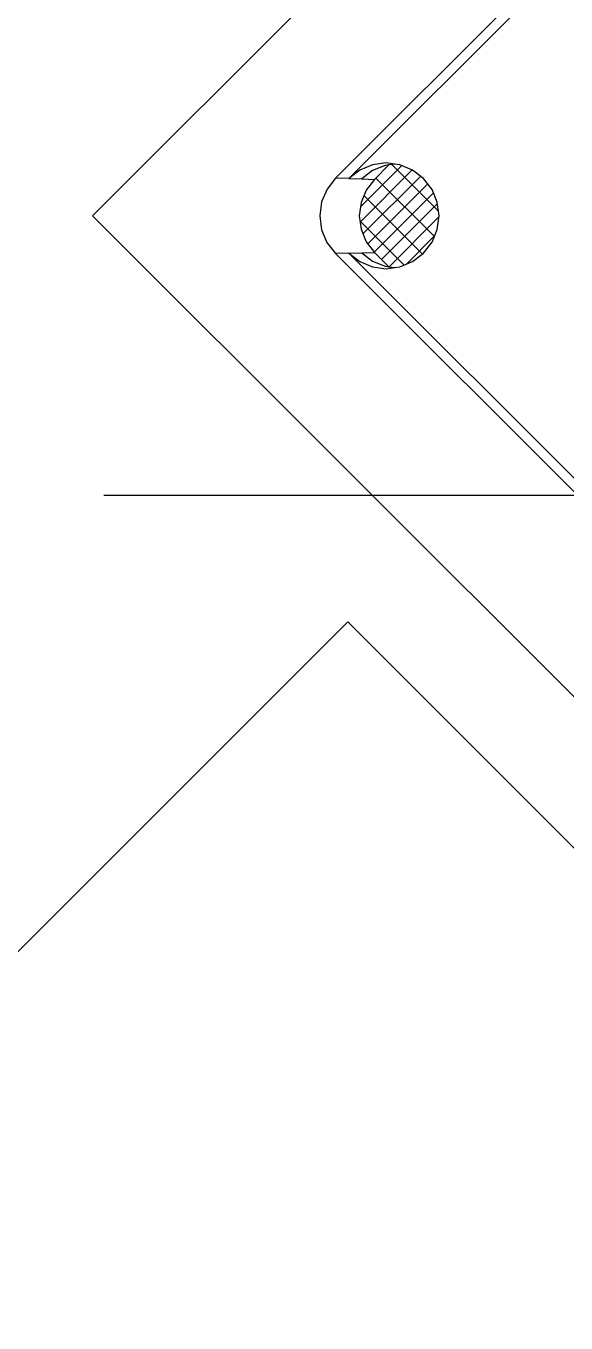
# Model space of a CAD drawing. Extents: x -32840 to 422982, y 280745 to 888746.
# Drawn here: x 236355 to 236607, y 392444 to 393051 of the extents above; entities that cross this region are included whole.
import ezdxf

# ---------------------------------------------------------------- set-up
doc = ezdxf.new("R2010")
doc.units = 0
doc.header["$LTSCALE"] = 1000
doc.linetypes.add('CONTINOUS', pattern=[0])
doc.linetypes.add('DASHDOT', pattern=[1, 0.5, -0.25, 0, -0.25])
for name, color, linetype in [('A - 100_CH$0$A_FURNITURE LAYOUT', 36, 'Continuous'), ('A-GRID', 31, 'DASHDOT'), ('A-GRID NO', 40, 'CONTINOUS')]:
    doc.layers.add(name, color=color, linetype=linetype)

# ---------------------------------------------------------------- blocks, each defined once
blk = doc.blocks.new('A - 101_CH$0$ccccccccccc333333333')
for p, q in [((392593.416, -281154.511), (392453.194, -281154.511)), ((392453.194, -281154.511), (392453.194, -281295.053)), ((392466.872, -281165.387), (392465.916, -281165.783)), ((392467.898, -281165.252), (392466.872, -281165.387)), ((392468.568, -281165.971), (392467.898, -281165.252)), ((392467.898, -281165.252), (392577.561, -281165.252)), ((392465.916, -281165.783), (392465.095, -281166.412)), ((392468.568, -281165.971), (392576.904, -281165.971)), ((392468.568, -281165.971), (392469.222, -281166.674)), ((392469.581, -281166.105), (392468.568, -281165.971)), ((392470.526, -281166.496), (392469.581, -281166.105)), ((392464.465, -281167.233), (392464.069, -281168.189)), ((392465.095, -281166.412), (392464.465, -281167.233)), ((392470.223, -281166.806), (392469.222, -281166.674)), ((392469.222, -281166.674), (392469.86, -281167.36)), ((392471.156, -281167.192), (392470.223, -281166.806)), ((392471.337, -281167.118), (392470.526, -281166.496)), ((392471.375, -281167.36), (392471.156, -281167.192)), ((392471.733, -281167.635), (392471.337, -281167.118)), ((392464.069, -281168.189), (392463.934, -281169.215)), ((392467.949, -281167.872), (392467.157, -281168.48)), ((392472.017, -281168.07), (392467.691, -281168.07)), ((392468.871, -281167.49), (392467.949, -281167.872)), ((392468.469, -281173.79), (392468.469, -281167.657)), ((392469.86, -281167.36), (392468.871, -281167.49)), ((392469.86, -281167.36), (392471.375, -281167.36)), ((392470.006, -281173.494), (392470.006, -281167.36)), ((392471.733, -281167.635), (392471.375, -281167.36)), ((392471.543, -281172.387), (392471.543, -281167.49)), ((392471.959, -281167.929), (392471.733, -281167.635)), ((392472.35, -281168.874), (392471.959, -281167.929)), ((392464.652, -281169.887), (392463.934, -281169.215)), ((392463.934, -281169.215), (392463.934, -281278.878)), ((392467.157, -281168.48), (392466.549, -281169.272)), ((392472.337, -281168.843), (392466.879, -281168.843)), ((392466.931, -281173.412), (392466.931, -281168.774)), ((392472.483, -281169.887), (392472.35, -281168.874)), ((392464.652, -281169.887), (392464.785, -281170.901)), ((392464.652, -281169.887), (392464.652, -281278.224)), ((392464.652, -281169.887), (392465.353, -281170.543)), ((392466.167, -281170.194), (392466.037, -281171.184)), ((392466.549, -281169.272), (392466.167, -281170.194)), ((392472.448, -281169.615), (392466.407, -281169.615)), ((392472.35, -281170.901), (392472.483, -281169.887)), ((392464.785, -281170.901), (392465.177, -281171.845)), ((392465.353, -281170.543), (392465.485, -281171.544)), ((392465.353, -281170.543), (392466.037, -281171.184)), ((392472.243, -281171.16), (392466.04, -281171.16)), ((392472.418, -281170.387), (392466.142, -281170.387)), ((392471.959, -281171.845), (392472.35, -281170.901)), ((392465.177, -281171.845), (392465.799, -281172.656)), ((392465.485, -281171.544), (392465.871, -281172.478)), ((392466.037, -281171.184), (392466.037, -281172.694)), ((392471.892, -281171.932), (392466.037, -281171.932)), ((392471.337, -281172.656), (392471.959, -281171.845)), ((392465.799, -281172.656), (392466.308, -281173.046)), ((392465.871, -281172.478), (392466.037, -281172.694)), ((392466.037, -281172.694), (392466.308, -281173.046)), ((392471.274, -281172.704), (392466.045, -281172.704)), ((392466.308, -281173.046), (392466.61, -281173.278)), ((392470.526, -281173.278), (392471.337, -281172.656)), ((392466.61, -281173.278), (392467.554, -281173.67)), ((392470.047, -281173.477), (392467.089, -281173.477)), ((392467.554, -281173.67), (392468.568, -281173.803)), ((392468.568, -281173.803), (392469.581, -281173.67)), ((392469.581, -281173.67), (392470.526, -281173.278))]:
    blk.add_line(p, q)
blk = doc.blocks.new('CHESS')
at = {"layer": 'A - 100_CH$0$A_FURNITURE LAYOUT', "elevation": -1.03}
blk.add_lwpolyline([(252310.93, -873531.12), (252760.93, -873531.12), (252760.93, -873081.12), (252310.93, -873081.12)], close=True, dxfattribs=at)
at = {"layer": 'A - 100_CH$0$A_FURNITURE LAYOUT', "xscale": 6.314329410915386, "yscale": 6.314329410915386, "zscale": 6.314329410915386}
blk.add_blockref('A - 101_CH$0$ccccccccccc333333333', (-2225267.81, 902439.8), dxfattribs=at)
blk = doc.blocks.new('GR')
at = {"layer": 'A-GRID'}
blk.add_line((234967.87, 442680.36), (256876.27, 442680.36), dxfattribs=at)

msp = doc.modelspace()

# ---------------------------------------------------------------- block references
at = {"rotation": 45}
msp.add_blockref('CHESS', (-559585.64, 831404.55), dxfattribs=at)
at = {"layer": 'A-GRID NO'}
msp.add_blockref('GR', (-2577.25, -49849.13), dxfattribs=at)

doc.saveas('drawing.dxf')
